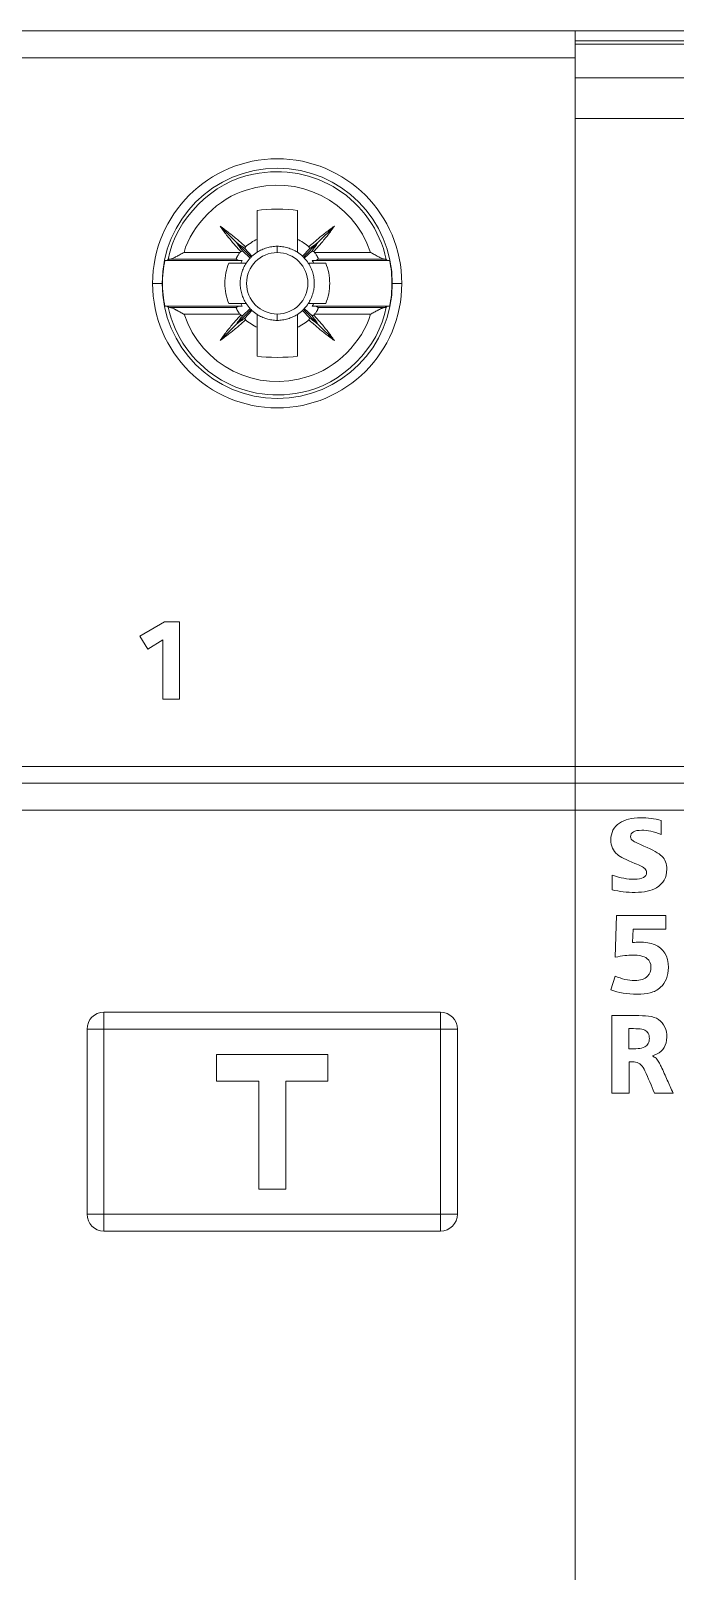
# Model space of a CAD drawing. Header units: millimetres. Extents: x 4134 to 7422, y 1400 to 3585.
# Drawn here: x 4477.4 to 4496.54, y 2820.81 to 2866.57 of the extents above; entities that cross this region are included whole.
import ezdxf

# ---------------------------------------------------------------- set-up
doc = ezdxf.new("R2010")
doc.units = ezdxf.units.MM
doc.layers.add('000-PI-Oprema', color=30, linetype='Continuous', lineweight=5)

msp = doc.modelspace()

# ---------------------------------------------------------------- linework, layer by layer
at = {"layer": '000-PI-Oprema', "color": 0, "linetype": 'ByBlock', "lineweight": 0, "ltscale": 0.25}
for points in [[(4476.167, 2866.566), (4493.57, 2866.566)], [(4493.565, 2866.566), (4498.916, 2866.566)], [(4493.565, 2866.265), (4493.565, 2866.566)], [(4493.57, 2866.566), (4493.57, 2865.766)], [(4498.916, 2866.265), (4493.565, 2866.265)], [(4493.565, 2866.166), (4493.565, 2866.265)], [(4493.565, 2865.165), (4493.565, 2866.166)], [(4493.565, 2866.166), (4511.268, 2866.166)], [(4493.57, 2865.766), (4476.167, 2865.766)], [(4493.57, 2844.713), (4493.57, 2865.766)], [(4493.565, 2863.965), (4493.565, 2865.165)], [(4511.268, 2865.165), (4493.565, 2865.165)], [(4493.565, 2844.713), (4493.565, 2863.965)], [(4493.565, 2863.965), (4511.567, 2863.965)], [(4493.565, 2863.965), (4511.268, 2863.965)], [(4484.119, 2861.229), (4484.119, 2860.371)], [(4485.319, 2861.229), (4485.319, 2860.371)], [(4483.021, 2860.762), (4483.509, 2860.274)], [(4485.928, 2860.274), (4486.416, 2860.762)], [(4481.95, 2859.984), (4483.614, 2859.984)], [(4483.509, 2860.274), (4483.941, 2859.842)], [(4483.915, 2859.816), (4483.685, 2860.031)], [(4483.752, 2860.098), (4483.968, 2859.869)], [(4484.719, 2860.165), (4484.719, 2859.977)], [(4485.47, 2859.869), (4485.685, 2860.098)], [(4485.497, 2859.842), (4485.928, 2860.274)], [(4485.752, 2860.031), (4485.522, 2859.816)], [(4485.823, 2859.984), (4487.488, 2859.984)], [(4481.442, 2859.74), (4483.562, 2859.74)], [(4483.504, 2859.785), (4481.546, 2859.785)], [(4483.633, 2859.665), (4483.279, 2859.665)], [(4486.158, 2859.665), (4485.805, 2859.665)], [(4485.875, 2859.74), (4487.995, 2859.74)], [(4487.891, 2859.785), (4485.933, 2859.785)], [(4481.018, 2859.064), (4481.3, 2859.064)], [(4481.312, 2859.064), (4481.3, 2859.064)], [(4488.125, 2859.064), (4488.137, 2859.064)], [(4488.419, 2859.064), (4488.137, 2859.064)], [(4481.442, 2858.39), (4483.562, 2858.39)], [(4483.504, 2858.344), (4481.546, 2858.344)], [(4481.95, 2858.145), (4483.614, 2858.145)], [(4483.279, 2858.464), (4483.633, 2858.464)], [(4483.509, 2857.855), (4483.941, 2858.287)], [(4483.685, 2858.098), (4483.915, 2858.313)], [(4483.968, 2858.261), (4483.752, 2858.031)], [(4484.719, 2857.964), (4484.719, 2858.153)], [(4485.685, 2858.031), (4485.47, 2858.261)], [(4485.497, 2858.287), (4485.928, 2857.855)], [(4485.522, 2858.313), (4485.752, 2858.098)], [(4485.805, 2858.464), (4486.158, 2858.464)], [(4485.823, 2858.145), (4487.488, 2858.145)], [(4485.875, 2858.39), (4487.995, 2858.39)], [(4487.891, 2858.344), (4485.933, 2858.344)], [(4483.021, 2857.367), (4483.509, 2857.855)], [(4484.119, 2857.758), (4484.119, 2856.9)], [(4485.319, 2857.758), (4485.319, 2856.9)], [(4485.928, 2857.855), (4486.416, 2857.367)], [(4480.639, 2848.582), (4481.374, 2849.013)], [(4481.374, 2849.013), (4481.819, 2849.013)], [(4481.819, 2849.013), (4481.819, 2846.713)], [(4480.872, 2848.197), (4480.639, 2848.582)], [(4480.639, 2848.582), (4480.872, 2848.197)], [(4480.872, 2848.197), (4481.318, 2848.474)], [(4481.318, 2848.474), (4480.872, 2848.197)], [(4481.318, 2846.713), (4481.318, 2848.474)], [(4481.819, 2846.713), (4481.318, 2846.713)], [(4481.318, 2846.713), (4481.819, 2846.713)], [(4458.165, 2844.713), (4493.57, 2844.713)], [(4493.565, 2844.713), (4528.97, 2844.713)], [(4493.565, 2844.213), (4493.565, 2844.713)], [(4493.57, 2844.713), (4493.57, 2844.213)], [(4458.165, 2844.213), (4493.57, 2844.213)], [(4493.565, 2843.413), (4493.565, 2844.213)], [(4493.565, 2844.213), (4528.97, 2844.213)], [(4493.57, 2844.213), (4493.57, 2843.413)], [(4493.57, 2843.413), (4458.165, 2843.413)], [(4493.565, 2818.706), (4493.565, 2843.413)], [(4528.97, 2843.413), (4493.565, 2843.413)], [(4493.57, 2799.907), (4493.57, 2843.413)], [(4496.123, 2843.107), (4496.123, 2842.694)], [(4494.671, 2841.049), (4494.671, 2841.481)], [(4494.757, 2839.047), (4494.801, 2840.289)], [(4494.801, 2840.289), (4496.258, 2840.289)], [(4496.258, 2840.289), (4496.258, 2839.883)], [(4495.29, 2839.883), (4495.276, 2839.484)], [(4496.258, 2839.883), (4495.29, 2839.883)], [(4494.627, 2838.081), (4494.757, 2838.488)], [(4479.568, 2837.412), (4479.568, 2836.912)], [(4479.568, 2837.412), (4489.57, 2837.412)], [(4489.57, 2837.412), (4489.57, 2836.912)], [(4494.655, 2835.012), (4494.655, 2837.312)], [(4479.068, 2831.411), (4479.068, 2836.912)], [(4479.068, 2836.912), (4479.568, 2836.912)], [(4489.57, 2836.912), (4479.568, 2836.912)], [(4479.568, 2836.912), (4479.568, 2831.411)], [(4489.57, 2836.912), (4490.069, 2836.912)], [(4489.57, 2831.411), (4489.57, 2836.912)], [(4490.069, 2836.912), (4490.069, 2831.411)], [(4495.161, 2836.328), (4495.161, 2836.924)], [(4482.918, 2836.161), (4482.918, 2835.362)], [(4486.219, 2836.161), (4482.918, 2836.161)], [(4486.219, 2835.362), (4486.219, 2836.161)], [(4495.174, 2835.94), (4495.174, 2835.012)], [(4482.918, 2835.362), (4484.169, 2835.362)], [(4484.169, 2835.362), (4484.169, 2832.161)], [(4484.969, 2835.362), (4486.219, 2835.362)], [(4484.969, 2832.161), (4484.969, 2835.362)], [(4495.174, 2835.012), (4494.655, 2835.012)], [(4496.477, 2835.012), (4495.924, 2835.012)], [(4484.169, 2832.161), (4484.969, 2832.161)], [(4479.068, 2831.411), (4479.568, 2831.411)], [(4479.568, 2831.411), (4489.57, 2831.411)], [(4479.568, 2830.911), (4479.568, 2831.411)], [(4490.069, 2831.411), (4489.57, 2831.411)], [(4489.57, 2831.411), (4489.57, 2830.911)], [(4489.57, 2830.911), (4479.568, 2830.911)]]:
    msp.add_lwpolyline(points, dxfattribs=at)
for points, knots in [([(4488.419, 2859.064), (4488.419, 2861.108), (4486.763, 2862.765), (4484.719, 2862.765), (4482.675, 2862.765), (4481.018, 2861.108), (4481.018, 2859.064), (4481.018, 2857.021), (4482.675, 2855.364), (4484.719, 2855.364), (4486.763, 2855.364), (4488.419, 2857.021), (4488.419, 2859.064), (4488.419, 2859.064), (4488.419, 2859.064), (4488.419, 2859.064)], [0, 0, 0, 0, 1, 1, 1, 2, 2, 2, 3, 3, 3, 4, 4, 4, 5, 5, 5, 5]), ([(4481.478, 2859.769), (4481.685, 2860.969), (4482.814, 2862.098), (4484.014, 2862.305), (4485.804, 2862.694), (4487.57, 2861.559), (4487.959, 2859.769)], [0, 0, 0, 0, 1, 1, 1, 2, 2, 2, 2]), ([(4488.137, 2859.064), (4488.137, 2860.952), (4486.607, 2862.483), (4484.719, 2862.483), (4482.831, 2862.483), (4481.3, 2860.952), (4481.3, 2859.064)], [0, 0, 0, 0, 1, 1, 1, 2, 2, 2, 2]), ([(4481.95, 2859.984), (4482.167, 2860.785), (4482.998, 2861.616), (4483.799, 2861.834), (4485.328, 2862.341), (4486.98, 2861.513), (4487.488, 2859.984)], [0, 0, 0, 0, 1, 1, 1, 2, 2, 2, 2]), ([(4483.021, 2860.762), (4483.111, 2860.699), (4483.198, 2860.635), (4483.283, 2860.569), (4483.369, 2860.502), (4483.453, 2860.434), (4483.535, 2860.364), (4483.617, 2860.294), (4483.697, 2860.223), (4483.776, 2860.149)], [0, 0, 0, 0, 1, 1, 1, 2, 2, 2, 3, 3, 3, 3]), ([(4483.634, 2860.008), (4483.561, 2860.086), (4483.489, 2860.167), (4483.419, 2860.249), (4483.349, 2860.331), (4483.281, 2860.414), (4483.215, 2860.5), (4483.149, 2860.586), (4483.084, 2860.673), (4483.021, 2860.762)], [0, 0, 0, 0, 1, 1, 1, 2, 2, 2, 3, 3, 3, 3]), ([(4484.119, 2860.371), (4484.119, 2860.327), (4484.119, 2860.283), (4484.119, 2860.24), (4484.119, 2860.197), (4484.119, 2860.155), (4484.119, 2860.112), (4484.119, 2860.07), (4484.119, 2860.028), (4484.119, 2859.987)], [0, 0, 0, 0, 1, 1, 1, 2, 2, 2, 3, 3, 3, 3]), ([(4485.319, 2859.987), (4485.319, 2860.028), (4485.319, 2860.07), (4485.319, 2860.112), (4485.319, 2860.155), (4485.319, 2860.197), (4485.319, 2860.24), (4485.319, 2860.283), (4485.319, 2860.327), (4485.319, 2860.371)], [0, 0, 0, 0, 1, 1, 1, 2, 2, 2, 3, 3, 3, 3]), ([(4485.662, 2860.149), (4485.74, 2860.223), (4485.821, 2860.294), (4485.903, 2860.364), (4485.985, 2860.434), (4486.069, 2860.502), (4486.154, 2860.569), (4486.24, 2860.635), (4486.327, 2860.699), (4486.416, 2860.762)], [0, 0, 0, 0, 1, 1, 1, 2, 2, 2, 3, 3, 3, 3]), ([(4486.416, 2860.762), (4486.353, 2860.673), (4486.289, 2860.586), (4486.222, 2860.5), (4486.156, 2860.414), (4486.088, 2860.331), (4486.018, 2860.249), (4485.948, 2860.167), (4485.877, 2860.086), (4485.803, 2860.008)], [0, 0, 0, 0, 1, 1, 1, 2, 2, 2, 3, 3, 3, 3]), ([(4481.546, 2859.785), (4481.557, 2859.787), (4481.569, 2859.789), (4481.582, 2859.794), (4481.596, 2859.798), (4481.61, 2859.804), (4481.625, 2859.811), (4481.64, 2859.818), (4481.657, 2859.826), (4481.673, 2859.834), (4481.69, 2859.842), (4481.707, 2859.851), (4481.725, 2859.861), (4481.743, 2859.87), (4481.762, 2859.88), (4481.78, 2859.89), (4481.799, 2859.901), (4481.817, 2859.911), (4481.837, 2859.922), (4481.855, 2859.932), (4481.875, 2859.943), (4481.893, 2859.953), (4481.913, 2859.964), (4481.931, 2859.974), (4481.95, 2859.984)], [0, 0, 0, 0, 1, 1, 1, 2, 2, 2, 3, 3, 3, 4, 4, 4, 5, 5, 5, 6, 6, 6, 7, 7, 7, 8, 8, 8, 8]), ([(4483.614, 2859.984), (4483.596, 2859.963), (4483.58, 2859.942), (4483.565, 2859.92), (4483.558, 2859.91), (4483.551, 2859.899), (4483.545, 2859.888), (4483.539, 2859.878), (4483.533, 2859.868), (4483.528, 2859.858), (4483.525, 2859.853), (4483.522, 2859.848), (4483.52, 2859.844), (4483.518, 2859.839), (4483.516, 2859.835), (4483.514, 2859.831), (4483.512, 2859.827), (4483.511, 2859.822), (4483.51, 2859.819), (4483.508, 2859.815), (4483.507, 2859.811), (4483.506, 2859.808), (4483.504, 2859.802), (4483.503, 2859.797), (4483.503, 2859.793), (4483.502, 2859.789), (4483.503, 2859.786), (4483.504, 2859.785)], [0, 0, 0, 0, 1, 1, 1, 2, 2, 2, 3, 3, 3, 4, 4, 4, 5, 5, 5, 6, 6, 6, 7, 7, 7, 8, 8, 8, 9, 9, 9, 9]), ([(4483.509, 2860.274), (4483.537, 2860.233), (4483.566, 2860.192), (4483.595, 2860.151), (4483.624, 2860.11), (4483.654, 2860.07), (4483.685, 2860.031)], [0, 0, 0, 0, 1, 1, 1, 2, 2, 2, 2]), ([(4483.509, 2860.274), (4483.551, 2860.246), (4483.592, 2860.218), (4483.632, 2860.188), (4483.673, 2860.159), (4483.713, 2860.129), (4483.752, 2860.098)], [0, 0, 0, 0, 1, 1, 1, 2, 2, 2, 2]), ([(4483.685, 2860.031), (4483.681, 2860.028), (4483.678, 2860.026), (4483.674, 2860.024), (4483.671, 2860.022), (4483.668, 2860.019), (4483.665, 2860.018), (4483.662, 2860.017), (4483.66, 2860.015), (4483.657, 2860.014), (4483.654, 2860.013), (4483.652, 2860.012), (4483.649, 2860.011), (4483.646, 2860.011), (4483.644, 2860.01), (4483.641, 2860.009), (4483.639, 2860.008), (4483.636, 2860.008), (4483.634, 2860.008)], [0, 0, 0, 0, 1, 1, 1, 2, 2, 2, 3, 3, 3, 4, 4, 4, 5, 5, 5, 6, 6, 6, 6]), ([(4483.776, 2860.149), (4483.775, 2860.147), (4483.775, 2860.144), (4483.774, 2860.142), (4483.774, 2860.139), (4483.773, 2860.137), (4483.772, 2860.134), (4483.771, 2860.132), (4483.77, 2860.129), (4483.769, 2860.126), (4483.768, 2860.124), (4483.767, 2860.121), (4483.765, 2860.118), (4483.764, 2860.115), (4483.762, 2860.112), (4483.76, 2860.109), (4483.758, 2860.106), (4483.755, 2860.102), (4483.752, 2860.098)], [0, 0, 0, 0, 1, 1, 1, 2, 2, 2, 3, 3, 3, 4, 4, 4, 5, 5, 5, 6, 6, 6, 6]), ([(4484.719, 2858.153), (4484.215, 2858.153), (4483.807, 2858.561), (4483.807, 2859.064), (4483.807, 2859.568), (4484.215, 2859.977), (4484.719, 2859.977)], [0, 0, 0, 0, 1, 1, 1, 2, 2, 2, 2]), ([(4484.719, 2860.165), (4484.665, 2860.165), (4484.613, 2860.161), (4484.561, 2860.153), (4484.509, 2860.146), (4484.457, 2860.134), (4484.407, 2860.119), (4484.381, 2860.112), (4484.356, 2860.103), (4484.331, 2860.094), (4484.306, 2860.085), (4484.282, 2860.074), (4484.258, 2860.063), (4484.21, 2860.041), (4484.164, 2860.016), (4484.119, 2859.987)], [0, 0, 0, 0, 1, 1, 1, 2, 2, 2, 3, 3, 3, 4, 4, 4, 5, 5, 5, 5]), ([(4485.319, 2859.987), (4485.274, 2860.016), (4485.228, 2860.041), (4485.18, 2860.063), (4485.132, 2860.085), (4485.083, 2860.104), (4485.032, 2860.119), (4485.007, 2860.126), (4484.981, 2860.133), (4484.955, 2860.139), (4484.929, 2860.144), (4484.904, 2860.149), (4484.877, 2860.153), (4484.825, 2860.161), (4484.772, 2860.165), (4484.719, 2860.165)], [0, 0, 0, 0, 1, 1, 1, 2, 2, 2, 3, 3, 3, 4, 4, 4, 5, 5, 5, 5]), ([(4484.719, 2859.977), (4485.223, 2859.977), (4485.631, 2859.568), (4485.631, 2859.064), (4485.631, 2858.561), (4485.223, 2858.153), (4484.719, 2858.153)], [0, 0, 0, 0, 1, 1, 1, 2, 2, 2, 2]), ([(4485.685, 2860.098), (4485.682, 2860.102), (4485.68, 2860.106), (4485.678, 2860.109), (4485.676, 2860.112), (4485.674, 2860.115), (4485.672, 2860.118), (4485.67, 2860.121), (4485.669, 2860.124), (4485.668, 2860.126), (4485.667, 2860.129), (4485.666, 2860.132), (4485.666, 2860.135), (4485.665, 2860.137), (4485.664, 2860.139), (4485.664, 2860.142), (4485.663, 2860.144), (4485.662, 2860.147), (4485.662, 2860.149)], [0, 0, 0, 0, 1, 1, 1, 2, 2, 2, 3, 3, 3, 4, 4, 4, 5, 5, 5, 6, 6, 6, 6]), ([(4485.928, 2860.274), (4485.887, 2860.246), (4485.845, 2860.218), (4485.805, 2860.188), (4485.764, 2860.159), (4485.725, 2860.129), (4485.685, 2860.098)], [0, 0, 0, 0, 1, 1, 1, 2, 2, 2, 2]), ([(4485.928, 2860.274), (4485.901, 2860.233), (4485.872, 2860.192), (4485.842, 2860.151), (4485.813, 2860.11), (4485.783, 2860.07), (4485.752, 2860.031)], [0, 0, 0, 0, 1, 1, 1, 2, 2, 2, 2]), ([(4485.803, 2860.008), (4485.801, 2860.008), (4485.799, 2860.008), (4485.796, 2860.009), (4485.793, 2860.01), (4485.791, 2860.011), (4485.788, 2860.011), (4485.786, 2860.012), (4485.783, 2860.013), (4485.781, 2860.014), (4485.778, 2860.015), (4485.775, 2860.017), (4485.772, 2860.018), (4485.769, 2860.019), (4485.766, 2860.022), (4485.763, 2860.024), (4485.76, 2860.026), (4485.757, 2860.028), (4485.752, 2860.031)], [0, 0, 0, 0, 1, 1, 1, 2, 2, 2, 3, 3, 3, 4, 4, 4, 5, 5, 5, 6, 6, 6, 6]), ([(4485.933, 2859.785), (4485.934, 2859.786), (4485.935, 2859.789), (4485.935, 2859.793), (4485.935, 2859.795), (4485.934, 2859.797), (4485.934, 2859.8), (4485.934, 2859.802), (4485.933, 2859.805), (4485.932, 2859.808), (4485.931, 2859.811), (4485.929, 2859.815), (4485.928, 2859.818), (4485.927, 2859.822), (4485.925, 2859.826), (4485.923, 2859.83), (4485.92, 2859.839), (4485.915, 2859.848), (4485.91, 2859.858), (4485.907, 2859.862), (4485.905, 2859.868), (4485.902, 2859.873), (4485.899, 2859.878), (4485.896, 2859.883), (4485.893, 2859.888), (4485.89, 2859.893), (4485.886, 2859.899), (4485.883, 2859.904), (4485.879, 2859.909), (4485.876, 2859.915), (4485.872, 2859.92), (4485.857, 2859.942), (4485.841, 2859.963), (4485.823, 2859.984)], [0, 0, 0, 0, 1, 1, 1, 2, 2, 2, 3, 3, 3, 4, 4, 4, 5, 5, 5, 6, 6, 6, 7, 7, 7, 8, 8, 8, 9, 9, 9, 10, 10, 10, 11, 11, 11, 11]), ([(4487.488, 2859.984), (4487.506, 2859.974), (4487.525, 2859.964), (4487.544, 2859.953), (4487.563, 2859.943), (4487.582, 2859.932), (4487.6, 2859.922), (4487.619, 2859.911), (4487.638, 2859.901), (4487.657, 2859.891), (4487.675, 2859.881), (4487.693, 2859.871), (4487.711, 2859.861), (4487.729, 2859.852), (4487.746, 2859.843), (4487.763, 2859.834), (4487.78, 2859.826), (4487.796, 2859.818), (4487.812, 2859.811), (4487.827, 2859.804), (4487.842, 2859.799), (4487.855, 2859.794), (4487.868, 2859.789), (4487.881, 2859.787), (4487.891, 2859.785)], [0, 0, 0, 0, 1, 1, 1, 2, 2, 2, 3, 3, 3, 4, 4, 4, 5, 5, 5, 6, 6, 6, 7, 7, 7, 8, 8, 8, 8]), ([(4481.442, 2859.74), (4481.435, 2859.74), (4481.428, 2859.74), (4481.421, 2859.74), (4481.414, 2859.74), (4481.407, 2859.74), (4481.401, 2859.74), (4481.394, 2859.74), (4481.387, 2859.74), (4481.38, 2859.74)], [0, 0, 0, 0, 1, 1, 1, 2, 2, 2, 3, 3, 3, 3]), ([(4481.478, 2859.769), (4481.472, 2859.764), (4481.466, 2859.759), (4481.46, 2859.754), (4481.454, 2859.749), (4481.448, 2859.745), (4481.442, 2859.74)], [0, 0, 0, 0, 1, 1, 1, 2, 2, 2, 2]), ([(4481.478, 2859.769), (4481.482, 2859.772), (4481.489, 2859.775), (4481.501, 2859.777), (4481.507, 2859.779), (4481.513, 2859.78), (4481.52, 2859.781), (4481.528, 2859.782), (4481.537, 2859.784), (4481.546, 2859.785)], [0, 0, 0, 0, 1, 1, 1, 2, 2, 2, 3, 3, 3, 3]), ([(4483.279, 2859.665), (4483.202, 2859.478), (4483.16, 2859.272), (4483.16, 2859.064), (4483.16, 2858.858), (4483.202, 2858.651), (4483.279, 2858.464)], [0, 0, 0, 0, 1, 1, 1, 2, 2, 2, 2]), ([(4483.504, 2859.785), (4483.514, 2859.778), (4483.524, 2859.77), (4483.533, 2859.762), (4483.543, 2859.755), (4483.553, 2859.747), (4483.562, 2859.74)], [0, 0, 0, 0, 1, 1, 1, 2, 2, 2, 2]), ([(4483.678, 2859.74), (4483.658, 2859.74), (4483.639, 2859.74), (4483.62, 2859.74), (4483.601, 2859.74), (4483.582, 2859.74), (4483.562, 2859.74)], [0, 0, 0, 0, 1, 1, 1, 2, 2, 2, 2]), ([(4483.797, 2859.665), (4483.767, 2859.62), (4483.742, 2859.574), (4483.72, 2859.526), (4483.698, 2859.478), (4483.68, 2859.429), (4483.665, 2859.378), (4483.661, 2859.366), (4483.657, 2859.353), (4483.654, 2859.34), (4483.651, 2859.327), (4483.647, 2859.314), (4483.645, 2859.301), (4483.639, 2859.275), (4483.634, 2859.249), (4483.63, 2859.223), (4483.623, 2859.171), (4483.619, 2859.118), (4483.619, 2859.066), (4483.619, 2859.039), (4483.62, 2859.013), (4483.621, 2858.987), (4483.623, 2858.96), (4483.626, 2858.934), (4483.63, 2858.907), (4483.638, 2858.855), (4483.649, 2858.803), (4483.664, 2858.753), (4483.679, 2858.702), (4483.698, 2858.653), (4483.72, 2858.604), (4483.742, 2858.556), (4483.767, 2858.509), (4483.797, 2858.464)], [0, 0, 0, 0, 1, 1, 1, 2, 2, 2, 3, 3, 3, 4, 4, 4, 5, 5, 5, 6, 6, 6, 7, 7, 7, 8, 8, 8, 9, 9, 9, 10, 10, 10, 11, 11, 11, 11]), ([(4483.797, 2859.665), (4483.769, 2859.665), (4483.743, 2859.665), (4483.715, 2859.665), (4483.688, 2859.665), (4483.661, 2859.665), (4483.633, 2859.665)], [0, 0, 0, 0, 1, 1, 1, 2, 2, 2, 2]), ([(4485.805, 2859.665), (4485.777, 2859.665), (4485.75, 2859.665), (4485.722, 2859.665), (4485.695, 2859.665), (4485.668, 2859.665), (4485.641, 2859.665)], [0, 0, 0, 0, 1, 1, 1, 2, 2, 2, 2]), ([(4485.641, 2858.464), (4485.67, 2858.509), (4485.695, 2858.556), (4485.717, 2858.604), (4485.739, 2858.651), (4485.758, 2858.7), (4485.773, 2858.751), (4485.777, 2858.764), (4485.78, 2858.776), (4485.783, 2858.79), (4485.787, 2858.802), (4485.79, 2858.815), (4485.793, 2858.828), (4485.799, 2858.854), (4485.803, 2858.881), (4485.807, 2858.906), (4485.815, 2858.958), (4485.819, 2859.011), (4485.819, 2859.064), (4485.819, 2859.09), (4485.818, 2859.116), (4485.816, 2859.143), (4485.814, 2859.169), (4485.811, 2859.196), (4485.808, 2859.222), (4485.8, 2859.275), (4485.788, 2859.326), (4485.773, 2859.377), (4485.759, 2859.427), (4485.74, 2859.477), (4485.718, 2859.525), (4485.696, 2859.573), (4485.67, 2859.62), (4485.641, 2859.665)], [0, 0, 0, 0, 1, 1, 1, 2, 2, 2, 3, 3, 3, 4, 4, 4, 5, 5, 5, 6, 6, 6, 7, 7, 7, 8, 8, 8, 9, 9, 9, 10, 10, 10, 11, 11, 11, 11]), ([(4485.875, 2859.74), (4485.856, 2859.74), (4485.836, 2859.74), (4485.817, 2859.74), (4485.798, 2859.74), (4485.779, 2859.74), (4485.76, 2859.74)], [0, 0, 0, 0, 1, 1, 1, 2, 2, 2, 2]), ([(4485.875, 2859.74), (4485.885, 2859.747), (4485.894, 2859.755), (4485.904, 2859.762), (4485.914, 2859.77), (4485.923, 2859.778), (4485.933, 2859.785)], [0, 0, 0, 0, 1, 1, 1, 2, 2, 2, 2]), ([(4486.158, 2858.464), (4486.235, 2858.651), (4486.277, 2858.858), (4486.277, 2859.064), (4486.277, 2859.272), (4486.235, 2859.478), (4486.158, 2859.665)], [0, 0, 0, 0, 1, 1, 1, 2, 2, 2, 2]), ([(4487.891, 2859.785), (4487.91, 2859.782), (4487.925, 2859.78), (4487.937, 2859.778), (4487.942, 2859.776), (4487.947, 2859.775), (4487.951, 2859.773), (4487.955, 2859.772), (4487.957, 2859.77), (4487.959, 2859.769)], [0, 0, 0, 0, 1, 1, 1, 2, 2, 2, 3, 3, 3, 3]), ([(4487.995, 2859.74), (4487.989, 2859.745), (4487.983, 2859.749), (4487.977, 2859.754), (4487.971, 2859.759), (4487.965, 2859.764), (4487.959, 2859.769)], [0, 0, 0, 0, 1, 1, 1, 2, 2, 2, 2]), ([(4488.058, 2859.74), (4488.051, 2859.74), (4488.044, 2859.74), (4488.037, 2859.74), (4488.03, 2859.74), (4488.023, 2859.74), (4488.016, 2859.74), (4488.009, 2859.74), (4488.002, 2859.74), (4487.995, 2859.74)], [0, 0, 0, 0, 1, 1, 1, 2, 2, 2, 3, 3, 3, 3]), ([(4481.3, 2859.064), (4481.3, 2857.177), (4482.831, 2855.646), (4484.719, 2855.646), (4486.607, 2855.646), (4488.137, 2857.177), (4488.137, 2859.064)], [0, 0, 0, 0, 1, 1, 1, 2, 2, 2, 2]), ([(4481.38, 2858.39), (4481.387, 2858.39), (4481.394, 2858.39), (4481.401, 2858.39), (4481.407, 2858.39), (4481.414, 2858.39), (4481.421, 2858.39), (4481.428, 2858.39), (4481.435, 2858.39), (4481.442, 2858.39)], [0, 0, 0, 0, 1, 1, 1, 2, 2, 2, 3, 3, 3, 3]), ([(4481.442, 2858.39), (4481.448, 2858.384), (4481.454, 2858.38), (4481.46, 2858.375), (4481.466, 2858.37), (4481.472, 2858.365), (4481.478, 2858.36)], [0, 0, 0, 0, 1, 1, 1, 2, 2, 2, 2]), ([(4487.959, 2858.36), (4487.752, 2857.16), (4486.623, 2856.031), (4485.423, 2855.824), (4483.634, 2855.435), (4481.867, 2856.571), (4481.478, 2858.36)], [0, 0, 0, 0, 1, 1, 1, 2, 2, 2, 2]), ([(4481.546, 2858.344), (4481.527, 2858.347), (4481.512, 2858.349), (4481.501, 2858.352), (4481.495, 2858.353), (4481.49, 2858.355), (4481.487, 2858.356), (4481.483, 2858.358), (4481.48, 2858.359), (4481.478, 2858.36)], [0, 0, 0, 0, 1, 1, 1, 2, 2, 2, 3, 3, 3, 3]), ([(4481.95, 2858.145), (4481.945, 2858.147), (4481.941, 2858.15), (4481.936, 2858.153), (4481.931, 2858.155), (4481.927, 2858.158), (4481.922, 2858.16), (4481.913, 2858.165), (4481.904, 2858.17), (4481.895, 2858.176), (4481.876, 2858.186), (4481.858, 2858.196), (4481.84, 2858.206), (4481.804, 2858.226), (4481.769, 2858.245), (4481.733, 2858.264), (4481.724, 2858.269), (4481.716, 2858.273), (4481.707, 2858.278), (4481.699, 2858.282), (4481.69, 2858.287), (4481.682, 2858.291), (4481.664, 2858.3), (4481.648, 2858.308), (4481.632, 2858.315), (4481.616, 2858.322), (4481.6, 2858.329), (4481.586, 2858.334), (4481.579, 2858.337), (4481.572, 2858.339), (4481.565, 2858.34), (4481.558, 2858.342), (4481.552, 2858.343), (4481.546, 2858.344)], [0, 0, 0, 0, 1, 1, 1, 2, 2, 2, 3, 3, 3, 4, 4, 4, 5, 5, 5, 6, 6, 6, 7, 7, 7, 8, 8, 8, 9, 9, 9, 10, 10, 10, 11, 11, 11, 11]), ([(4487.488, 2858.145), (4487.27, 2857.344), (4486.439, 2856.513), (4485.638, 2856.296), (4484.109, 2855.788), (4482.458, 2856.616), (4481.95, 2858.145)], [0, 0, 0, 0, 1, 1, 1, 2, 2, 2, 2]), ([(4483.021, 2857.367), (4483.084, 2857.456), (4483.149, 2857.544), (4483.215, 2857.629), (4483.281, 2857.715), (4483.349, 2857.799), (4483.419, 2857.881), (4483.489, 2857.963), (4483.561, 2858.043), (4483.634, 2858.121)], [0, 0, 0, 0, 1, 1, 1, 2, 2, 2, 3, 3, 3, 3]), ([(4483.504, 2858.344), (4483.503, 2858.343), (4483.502, 2858.34), (4483.503, 2858.337), (4483.503, 2858.335), (4483.503, 2858.332), (4483.503, 2858.33), (4483.504, 2858.327), (4483.505, 2858.324), (4483.506, 2858.321), (4483.507, 2858.318), (4483.508, 2858.314), (4483.509, 2858.311), (4483.511, 2858.307), (4483.512, 2858.303), (4483.514, 2858.299), (4483.518, 2858.291), (4483.522, 2858.281), (4483.528, 2858.271), (4483.53, 2858.267), (4483.533, 2858.262), (4483.536, 2858.257), (4483.539, 2858.251), (4483.541, 2858.246), (4483.545, 2858.241), (4483.548, 2858.236), (4483.551, 2858.231), (4483.555, 2858.225), (4483.558, 2858.22), (4483.562, 2858.214), (4483.565, 2858.209), (4483.58, 2858.187), (4483.596, 2858.166), (4483.614, 2858.145)], [0, 0, 0, 0, 1, 1, 1, 2, 2, 2, 3, 3, 3, 4, 4, 4, 5, 5, 5, 6, 6, 6, 7, 7, 7, 8, 8, 8, 9, 9, 9, 10, 10, 10, 11, 11, 11, 11]), ([(4483.562, 2858.39), (4483.553, 2858.382), (4483.543, 2858.374), (4483.533, 2858.367), (4483.524, 2858.36), (4483.514, 2858.352), (4483.504, 2858.344)], [0, 0, 0, 0, 1, 1, 1, 2, 2, 2, 2]), ([(4483.509, 2857.855), (4483.537, 2857.897), (4483.566, 2857.938), (4483.595, 2857.978), (4483.624, 2858.019), (4483.654, 2858.059), (4483.685, 2858.098)], [0, 0, 0, 0, 1, 1, 1, 2, 2, 2, 2]), ([(4483.562, 2858.39), (4483.582, 2858.39), (4483.601, 2858.39), (4483.62, 2858.39), (4483.639, 2858.39), (4483.658, 2858.39), (4483.678, 2858.39)], [0, 0, 0, 0, 1, 1, 1, 2, 2, 2, 2]), ([(4483.633, 2858.464), (4483.661, 2858.464), (4483.688, 2858.464), (4483.715, 2858.464), (4483.743, 2858.464), (4483.769, 2858.464), (4483.797, 2858.464)], [0, 0, 0, 0, 1, 1, 1, 2, 2, 2, 2]), ([(4483.634, 2858.121), (4483.636, 2858.121), (4483.639, 2858.121), (4483.641, 2858.12), (4483.644, 2858.12), (4483.647, 2858.119), (4483.649, 2858.118), (4483.652, 2858.117), (4483.654, 2858.116), (4483.657, 2858.115), (4483.66, 2858.114), (4483.663, 2858.113), (4483.665, 2858.111), (4483.668, 2858.11), (4483.671, 2858.108), (4483.674, 2858.106), (4483.678, 2858.104), (4483.681, 2858.101), (4483.685, 2858.098)], [0, 0, 0, 0, 1, 1, 1, 2, 2, 2, 3, 3, 3, 4, 4, 4, 5, 5, 5, 6, 6, 6, 6]), ([(4484.119, 2858.143), (4484.164, 2858.114), (4484.21, 2858.088), (4484.257, 2858.066), (4484.305, 2858.044), (4484.354, 2858.026), (4484.405, 2858.011), (4484.43, 2858.003), (4484.456, 2857.997), (4484.482, 2857.991), (4484.508, 2857.985), (4484.534, 2857.98), (4484.56, 2857.976), (4484.613, 2857.968), (4484.665, 2857.964), (4484.719, 2857.964)], [0, 0, 0, 0, 1, 1, 1, 2, 2, 2, 3, 3, 3, 4, 4, 4, 5, 5, 5, 5]), ([(4484.119, 2858.143), (4484.119, 2858.101), (4484.119, 2858.059), (4484.119, 2858.017), (4484.119, 2857.974), (4484.119, 2857.932), (4484.119, 2857.889), (4484.119, 2857.846), (4484.119, 2857.802), (4484.119, 2857.758)], [0, 0, 0, 0, 1, 1, 1, 2, 2, 2, 3, 3, 3, 3]), ([(4484.719, 2857.964), (4484.772, 2857.964), (4484.825, 2857.968), (4484.877, 2857.976), (4484.929, 2857.984), (4484.98, 2857.995), (4485.031, 2858.01), (4485.056, 2858.018), (4485.081, 2858.026), (4485.106, 2858.035), (4485.131, 2858.045), (4485.156, 2858.055), (4485.18, 2858.066), (4485.228, 2858.088), (4485.274, 2858.114), (4485.319, 2858.143)], [0, 0, 0, 0, 1, 1, 1, 2, 2, 2, 3, 3, 3, 4, 4, 4, 5, 5, 5, 5]), ([(4485.319, 2857.758), (4485.319, 2857.802), (4485.319, 2857.846), (4485.319, 2857.889), (4485.319, 2857.932), (4485.319, 2857.974), (4485.319, 2858.016), (4485.319, 2858.059), (4485.319, 2858.101), (4485.319, 2858.143)], [0, 0, 0, 0, 1, 1, 1, 2, 2, 2, 3, 3, 3, 3]), ([(4485.641, 2858.464), (4485.668, 2858.464), (4485.695, 2858.464), (4485.722, 2858.464), (4485.75, 2858.464), (4485.777, 2858.464), (4485.805, 2858.464)], [0, 0, 0, 0, 1, 1, 1, 2, 2, 2, 2]), ([(4485.752, 2858.098), (4485.757, 2858.101), (4485.76, 2858.104), (4485.763, 2858.106), (4485.766, 2858.108), (4485.769, 2858.11), (4485.772, 2858.111), (4485.775, 2858.113), (4485.778, 2858.114), (4485.781, 2858.115), (4485.783, 2858.116), (4485.786, 2858.117), (4485.788, 2858.118), (4485.791, 2858.119), (4485.793, 2858.12), (4485.796, 2858.12), (4485.799, 2858.121), (4485.801, 2858.121), (4485.803, 2858.121)], [0, 0, 0, 0, 1, 1, 1, 2, 2, 2, 3, 3, 3, 4, 4, 4, 5, 5, 5, 6, 6, 6, 6]), ([(4485.928, 2857.855), (4485.901, 2857.897), (4485.872, 2857.938), (4485.842, 2857.978), (4485.813, 2858.019), (4485.783, 2858.059), (4485.752, 2858.098)], [0, 0, 0, 0, 1, 1, 1, 2, 2, 2, 2]), ([(4485.76, 2858.39), (4485.779, 2858.39), (4485.798, 2858.39), (4485.817, 2858.39), (4485.836, 2858.39), (4485.856, 2858.39), (4485.875, 2858.39)], [0, 0, 0, 0, 1, 1, 1, 2, 2, 2, 2]), ([(4485.803, 2858.121), (4485.877, 2858.043), (4485.948, 2857.963), (4486.018, 2857.881), (4486.088, 2857.799), (4486.156, 2857.715), (4486.222, 2857.629), (4486.289, 2857.544), (4486.353, 2857.456), (4486.416, 2857.367)], [0, 0, 0, 0, 1, 1, 1, 2, 2, 2, 3, 3, 3, 3]), ([(4485.823, 2858.145), (4485.841, 2858.166), (4485.857, 2858.187), (4485.872, 2858.209), (4485.879, 2858.22), (4485.886, 2858.23), (4485.893, 2858.241), (4485.899, 2858.251), (4485.905, 2858.262), (4485.91, 2858.271), (4485.913, 2858.276), (4485.915, 2858.281), (4485.917, 2858.286), (4485.919, 2858.29), (4485.921, 2858.295), (4485.923, 2858.299), (4485.925, 2858.303), (4485.927, 2858.307), (4485.928, 2858.311), (4485.929, 2858.314), (4485.931, 2858.318), (4485.932, 2858.321), (4485.934, 2858.327), (4485.935, 2858.333), (4485.935, 2858.337), (4485.935, 2858.34), (4485.934, 2858.343), (4485.933, 2858.344)], [0, 0, 0, 0, 1, 1, 1, 2, 2, 2, 3, 3, 3, 4, 4, 4, 5, 5, 5, 6, 6, 6, 7, 7, 7, 8, 8, 8, 9, 9, 9, 9]), ([(4485.933, 2858.344), (4485.923, 2858.352), (4485.914, 2858.36), (4485.904, 2858.367), (4485.894, 2858.374), (4485.885, 2858.382), (4485.875, 2858.39)], [0, 0, 0, 0, 1, 1, 1, 2, 2, 2, 2]), ([(4487.891, 2858.344), (4487.879, 2858.343), (4487.866, 2858.339), (4487.852, 2858.334), (4487.844, 2858.331), (4487.837, 2858.329), (4487.829, 2858.326), (4487.822, 2858.322), (4487.814, 2858.319), (4487.806, 2858.315), (4487.79, 2858.308), (4487.773, 2858.3), (4487.756, 2858.291), (4487.748, 2858.287), (4487.739, 2858.283), (4487.731, 2858.278), (4487.722, 2858.273), (4487.713, 2858.269), (4487.704, 2858.265), (4487.669, 2858.246), (4487.633, 2858.226), (4487.598, 2858.206), (4487.579, 2858.196), (4487.561, 2858.186), (4487.543, 2858.176), (4487.534, 2858.17), (4487.525, 2858.165), (4487.515, 2858.16), (4487.506, 2858.155), (4487.497, 2858.15), (4487.488, 2858.145)], [0, 0, 0, 0, 1, 1, 1, 2, 2, 2, 3, 3, 3, 4, 4, 4, 5, 5, 5, 6, 6, 6, 7, 7, 7, 8, 8, 8, 9, 9, 9, 10, 10, 10, 10]), ([(4487.959, 2858.36), (4487.956, 2858.358), (4487.948, 2858.355), (4487.937, 2858.352), (4487.931, 2858.351), (4487.924, 2858.349), (4487.917, 2858.348), (4487.909, 2858.347), (4487.901, 2858.345), (4487.891, 2858.344)], [0, 0, 0, 0, 1, 1, 1, 2, 2, 2, 3, 3, 3, 3]), ([(4487.959, 2858.36), (4487.965, 2858.365), (4487.971, 2858.37), (4487.977, 2858.375), (4487.983, 2858.38), (4487.989, 2858.384), (4487.995, 2858.39)], [0, 0, 0, 0, 1, 1, 1, 2, 2, 2, 2]), ([(4487.995, 2858.39), (4488.002, 2858.39), (4488.009, 2858.39), (4488.016, 2858.39), (4488.023, 2858.39), (4488.03, 2858.39), (4488.037, 2858.39), (4488.044, 2858.39), (4488.051, 2858.39), (4488.058, 2858.39)], [0, 0, 0, 0, 1, 1, 1, 2, 2, 2, 3, 3, 3, 3]), ([(4483.776, 2857.98), (4483.697, 2857.907), (4483.617, 2857.835), (4483.535, 2857.765), (4483.453, 2857.695), (4483.369, 2857.627), (4483.283, 2857.561), (4483.198, 2857.495), (4483.111, 2857.43), (4483.021, 2857.367)], [0, 0, 0, 0, 1, 1, 1, 2, 2, 2, 3, 3, 3, 3]), ([(4483.509, 2857.855), (4483.551, 2857.883), (4483.592, 2857.912), (4483.632, 2857.941), (4483.673, 2857.97), (4483.713, 2858), (4483.752, 2858.031)], [0, 0, 0, 0, 1, 1, 1, 2, 2, 2, 2]), ([(4483.752, 2858.031), (4483.756, 2858.027), (4483.758, 2858.023), (4483.76, 2858.02), (4483.762, 2858.017), (4483.764, 2858.014), (4483.765, 2858.011), (4483.767, 2858.008), (4483.768, 2858.005), (4483.769, 2858.003), (4483.77, 2858), (4483.771, 2857.998), (4483.772, 2857.995), (4483.773, 2857.992), (4483.774, 2857.99), (4483.774, 2857.988), (4483.775, 2857.985), (4483.775, 2857.982), (4483.776, 2857.98)], [0, 0, 0, 0, 1, 1, 1, 2, 2, 2, 3, 3, 3, 4, 4, 4, 5, 5, 5, 6, 6, 6, 6]), ([(4485.662, 2857.98), (4485.662, 2857.982), (4485.663, 2857.985), (4485.664, 2857.988), (4485.664, 2857.99), (4485.665, 2857.992), (4485.666, 2857.995), (4485.666, 2857.998), (4485.667, 2858), (4485.668, 2858.003), (4485.669, 2858.005), (4485.671, 2858.008), (4485.672, 2858.011), (4485.674, 2858.014), (4485.676, 2858.017), (4485.678, 2858.021), (4485.68, 2858.023), (4485.682, 2858.027), (4485.685, 2858.031)], [0, 0, 0, 0, 1, 1, 1, 2, 2, 2, 3, 3, 3, 4, 4, 4, 5, 5, 5, 6, 6, 6, 6]), ([(4486.416, 2857.367), (4486.327, 2857.43), (4486.24, 2857.495), (4486.154, 2857.561), (4486.069, 2857.627), (4485.985, 2857.695), (4485.903, 2857.765), (4485.821, 2857.835), (4485.74, 2857.907), (4485.662, 2857.98)], [0, 0, 0, 0, 1, 1, 1, 2, 2, 2, 3, 3, 3, 3]), ([(4485.928, 2857.855), (4485.887, 2857.883), (4485.845, 2857.912), (4485.805, 2857.941), (4485.764, 2857.97), (4485.725, 2858), (4485.685, 2858.031)], [0, 0, 0, 0, 1, 1, 1, 2, 2, 2, 2]), ([(4495.637, 2841.681), (4495.596, 2841.72), (4495.498, 2841.77), (4495.343, 2841.833), (4495.077, 2841.942), (4494.904, 2842.03), (4494.824, 2842.097), (4494.693, 2842.207), (4494.627, 2842.351), (4494.627, 2842.528), (4494.627, 2842.748), (4494.713, 2842.916), (4494.885, 2843.031), (4495.039, 2843.135), (4495.248, 2843.187), (4495.512, 2843.187), (4495.723, 2843.187), (4495.927, 2843.161), (4496.123, 2843.107)], [0, 0, 0, 0, 1, 1, 1, 2, 2, 2, 3, 3, 3, 4, 4, 4, 5, 5, 5, 6, 6, 6, 6]), ([(4496.123, 2842.694), (4495.907, 2842.776), (4495.715, 2842.818), (4495.548, 2842.818), (4495.325, 2842.818), (4495.213, 2842.754), (4495.213, 2842.626), (4495.213, 2842.576), (4495.237, 2842.535), (4495.287, 2842.503), (4495.327, 2842.476), (4495.436, 2842.425), (4495.613, 2842.349), (4495.882, 2842.234), (4496.058, 2842.133), (4496.144, 2842.048), (4496.242, 2841.95), (4496.29, 2841.821), (4496.29, 2841.66), (4496.29, 2841.414), (4496.188, 2841.231), (4495.984, 2841.111), (4495.826, 2841.019), (4495.616, 2840.972), (4495.352, 2840.972)], [0, 0, 0, 0, 1, 1, 1, 2, 2, 2, 3, 3, 3, 4, 4, 4, 5, 5, 5, 6, 6, 6, 7, 7, 7, 8, 8, 8, 8]), ([(4494.671, 2841.481), (4494.919, 2841.401), (4495.134, 2841.362), (4495.318, 2841.362), (4495.567, 2841.362), (4495.691, 2841.428), (4495.691, 2841.561), (4495.691, 2841.609), (4495.673, 2841.649), (4495.637, 2841.681)], [0, 0, 0, 0, 1, 1, 1, 2, 2, 2, 3, 3, 3, 3]), ([(4495.276, 2839.484), (4495.351, 2839.49), (4495.415, 2839.494), (4495.466, 2839.494), (4495.657, 2839.494), (4495.81, 2839.47), (4495.926, 2839.422), (4496.201, 2839.308), (4496.338, 2839.081), (4496.338, 2838.743), (4496.338, 2838.489), (4496.26, 2838.292), (4496.104, 2838.152), (4496.013, 2838.07), (4495.91, 2838.016), (4495.798, 2837.99)], [0, 0, 0, 0, 1, 1, 1, 2, 2, 2, 3, 3, 3, 4, 4, 4, 5, 5, 5, 5]), ([(4494.757, 2838.488), (4494.953, 2838.399), (4495.145, 2838.354), (4495.333, 2838.354), (4495.513, 2838.354), (4495.642, 2838.396), (4495.721, 2838.482), (4495.787, 2838.553), (4495.821, 2838.642), (4495.821, 2838.747), (4495.821, 2838.862), (4495.78, 2838.949), (4495.699, 2839.01), (4495.609, 2839.076), (4495.465, 2839.109), (4495.269, 2839.109), (4495.136, 2839.109), (4494.966, 2839.088), (4494.757, 2839.047)], [0, 0, 0, 0, 1, 1, 1, 2, 2, 2, 3, 3, 3, 4, 4, 4, 5, 5, 5, 6, 6, 6, 6]), ([(4494.655, 2837.312), (4494.959, 2837.316), (4495.262, 2837.32), (4495.57, 2837.31), (4495.69, 2837.307), (4495.81, 2837.301), (4495.92, 2837.26), (4496.008, 2837.227), (4496.091, 2837.173), (4496.152, 2837.101), (4496.217, 2837.023), (4496.259, 2836.927), (4496.279, 2836.827), (4496.3, 2836.721), (4496.296, 2836.612), (4496.267, 2836.506), (4496.241, 2836.411), (4496.195, 2836.319), (4496.125, 2836.254), (4496.054, 2836.188), (4495.958, 2836.151), (4495.862, 2836.114)], [0, 0, 0, 0, 1, 1, 1, 2, 2, 2, 3, 3, 3, 4, 4, 4, 5, 5, 5, 6, 6, 6, 7, 7, 7, 7]), ([(4495.161, 2836.924), (4495.255, 2836.925), (4495.349, 2836.926), (4495.445, 2836.92), (4495.513, 2836.916), (4495.581, 2836.909), (4495.641, 2836.877), (4495.681, 2836.857), (4495.717, 2836.825), (4495.739, 2836.786), (4495.765, 2836.742), (4495.773, 2836.689), (4495.773, 2836.636), (4495.772, 2836.582), (4495.764, 2836.529), (4495.739, 2836.483), (4495.715, 2836.441), (4495.677, 2836.405), (4495.634, 2836.381), (4495.576, 2836.348), (4495.508, 2836.338), (4495.441, 2836.332), (4495.347, 2836.324), (4495.254, 2836.326), (4495.161, 2836.328)], [0, 0, 0, 0, 1, 1, 1, 2, 2, 2, 3, 3, 3, 4, 4, 4, 5, 5, 5, 6, 6, 6, 7, 7, 7, 8, 8, 8, 8]), ([(4495.862, 2836.114), (4495.9, 2836.093), (4495.938, 2836.072), (4495.97, 2836.044), (4496.005, 2836.012), (4496.031, 2835.972), (4496.055, 2835.93), (4496.08, 2835.887), (4496.101, 2835.842), (4496.122, 2835.797), (4496.153, 2835.73), (4496.184, 2835.664), (4496.214, 2835.597), (4496.245, 2835.529), (4496.275, 2835.461), (4496.306, 2835.394), (4496.363, 2835.266), (4496.42, 2835.139), (4496.477, 2835.012)], [0, 0, 0, 0, 1, 1, 1, 2, 2, 2, 3, 3, 3, 4, 4, 4, 5, 5, 5, 6, 6, 6, 6]), ([(4495.924, 2835.012), (4495.834, 2835.231), (4495.744, 2835.45), (4495.639, 2835.671), (4495.607, 2835.737), (4495.574, 2835.803), (4495.521, 2835.852), (4495.478, 2835.892), (4495.421, 2835.92), (4495.363, 2835.933), (4495.301, 2835.947), (4495.237, 2835.944), (4495.174, 2835.94)], [0, 0, 0, 0, 1, 1, 1, 2, 2, 2, 3, 3, 3, 4, 4, 4, 4])]:
    msp.add_open_spline(points, degree=3, knots=knots, dxfattribs=at)
for points in [[(4484.119, 2861.229), (4484.429, 2861.277), (4485.008, 2861.277), (4485.319, 2861.229)], [(4484.119, 2860.371), (4484.019, 2860.33), (4483.854, 2860.223), (4483.776, 2860.149)], [(4485.662, 2860.149), (4485.583, 2860.223), (4485.419, 2860.33), (4485.319, 2860.371)], [(4483.634, 2860.008), (4483.629, 2860.002), (4483.619, 2859.99), (4483.614, 2859.984)], [(4483.968, 2859.869), (4484.003, 2859.903), (4484.076, 2859.961), (4484.119, 2859.987)], [(4485.47, 2859.869), (4485.435, 2859.903), (4485.361, 2859.961), (4485.319, 2859.987)], [(4485.823, 2859.984), (4485.819, 2859.99), (4485.809, 2860.002), (4485.803, 2860.008)], [(4481.38, 2859.74), (4481.34, 2859.568), (4481.307, 2859.241), (4481.312, 2859.064)], [(4483.678, 2859.74), (4483.665, 2859.721), (4483.643, 2859.684), (4483.633, 2859.665)], [(4483.797, 2859.665), (4483.822, 2859.707), (4483.88, 2859.78), (4483.915, 2859.816)], [(4483.941, 2859.842), (4483.934, 2859.836), (4483.921, 2859.823), (4483.915, 2859.816)], [(4483.968, 2859.869), (4483.961, 2859.862), (4483.947, 2859.849), (4483.941, 2859.842)], [(4485.497, 2859.842), (4485.49, 2859.849), (4485.477, 2859.862), (4485.47, 2859.869)], [(4485.522, 2859.816), (4485.516, 2859.823), (4485.503, 2859.836), (4485.497, 2859.842)], [(4485.641, 2859.665), (4485.615, 2859.707), (4485.557, 2859.78), (4485.522, 2859.816)], [(4485.805, 2859.665), (4485.794, 2859.684), (4485.772, 2859.721), (4485.76, 2859.74)], [(4488.125, 2859.064), (4488.131, 2859.241), (4488.098, 2859.568), (4488.058, 2859.74)], [(4481.312, 2859.064), (4481.307, 2858.888), (4481.34, 2858.562), (4481.38, 2858.39)], [(4488.058, 2858.39), (4488.098, 2858.562), (4488.131, 2858.888), (4488.125, 2859.064)], [(4483.614, 2858.145), (4483.619, 2858.139), (4483.629, 2858.127), (4483.634, 2858.121)], [(4483.633, 2858.464), (4483.643, 2858.445), (4483.665, 2858.408), (4483.678, 2858.39)], [(4483.915, 2858.313), (4483.88, 2858.349), (4483.822, 2858.422), (4483.797, 2858.464)], [(4483.915, 2858.313), (4483.921, 2858.307), (4483.934, 2858.293), (4483.941, 2858.287)], [(4483.941, 2858.287), (4483.947, 2858.28), (4483.961, 2858.267), (4483.968, 2858.261)], [(4484.119, 2858.143), (4484.076, 2858.169), (4484.003, 2858.226), (4483.968, 2858.261)], [(4485.319, 2858.143), (4485.361, 2858.169), (4485.435, 2858.226), (4485.47, 2858.261)], [(4485.47, 2858.261), (4485.477, 2858.267), (4485.49, 2858.28), (4485.497, 2858.287)], [(4485.497, 2858.287), (4485.503, 2858.293), (4485.516, 2858.307), (4485.522, 2858.313)], [(4485.522, 2858.313), (4485.557, 2858.349), (4485.615, 2858.422), (4485.641, 2858.464)], [(4485.76, 2858.39), (4485.772, 2858.408), (4485.794, 2858.445), (4485.805, 2858.464)], [(4485.803, 2858.121), (4485.809, 2858.127), (4485.819, 2858.139), (4485.823, 2858.145)], [(4483.776, 2857.98), (4483.854, 2857.906), (4484.019, 2857.8), (4484.119, 2857.758)], [(4485.319, 2857.758), (4485.419, 2857.8), (4485.583, 2857.906), (4485.662, 2857.98)], [(4485.319, 2856.9), (4485.008, 2856.852), (4484.429, 2856.852), (4484.119, 2856.9)], [(4495.352, 2840.972), (4495.107, 2840.972), (4494.88, 2840.997), (4494.671, 2841.049)], [(4495.412, 2837.947), (4495.112, 2837.947), (4494.85, 2837.992), (4494.627, 2838.081)], [(4495.798, 2837.99), (4495.682, 2837.962), (4495.553, 2837.947), (4495.412, 2837.947)], [(4479.568, 2837.412), (4479.292, 2837.412), (4479.068, 2837.188), (4479.068, 2836.912)], [(4489.57, 2837.412), (4489.846, 2837.412), (4490.069, 2837.188), (4490.069, 2836.912)], [(4479.068, 2831.411), (4479.068, 2831.135), (4479.292, 2830.911), (4479.568, 2830.911)], [(4489.57, 2830.911), (4489.846, 2830.911), (4490.069, 2831.135), (4490.069, 2831.411)]]:
    msp.add_open_spline(points, degree=3, dxfattribs=at)

doc.saveas('drawing.dxf')
